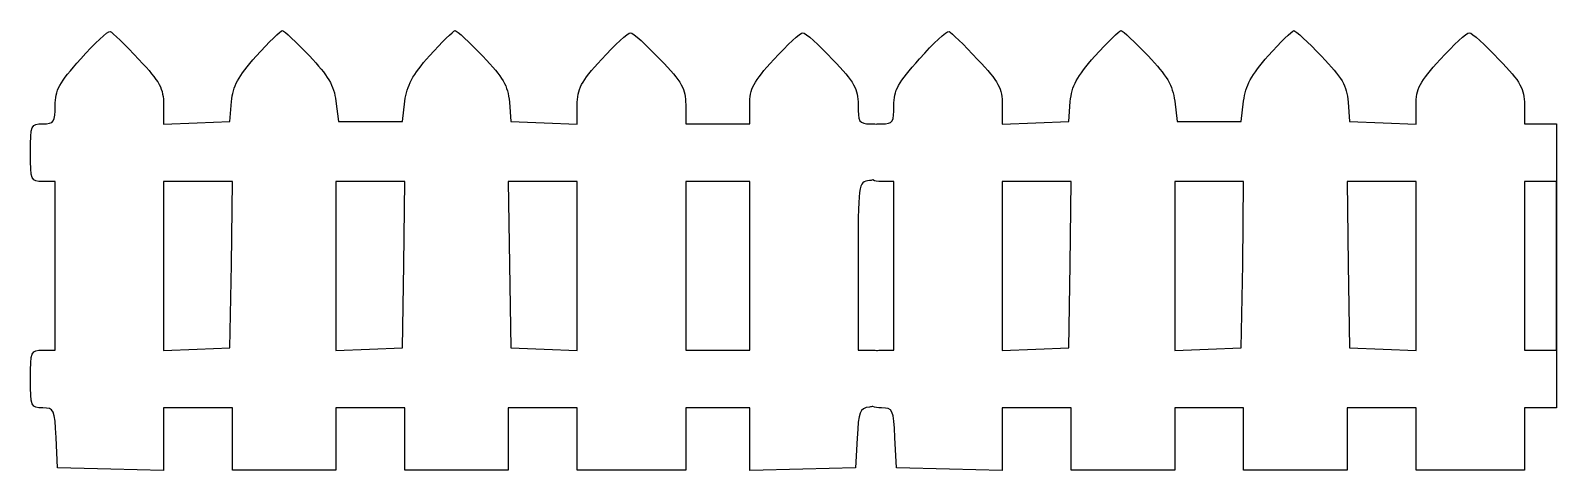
# Model space of a CAD drawing. Header units: centimetres. Extents: x -10.3 to 10.3, y -3 to 3.
import ezdxf

# ---------------------------------------------------------------- set-up
doc = ezdxf.new("R2010")
doc.units = ezdxf.units.CM
doc.header["$MEASUREMENT"] = 0
doc.layers.add('Camada 1', color=7, linetype='Continuous')

msp = doc.modelspace()

# ---------------------------------------------------------------- linework, layer by layer
at = {"layer": 'Camada 1'}
for points, knots in [([(-6.87915, 2.95946), (-6.89902, 2.95946), (-7.05841, 2.80394), (-7.23075, 2.6128), (-7.23075, 2.6128), (-7.47599, 2.33806), (-7.54267, 2.21272), (-7.56256, 2.00368), (-7.56256, 2.00368), (-7.56256, 2.00368), (-7.58238, 1.73428), (-7.58238, 1.73428), (-7.58238, 1.73428), (-7.58238, 1.73428), (-8.0261, 1.71644), (-8.0261, 1.71644), (-8.0261, 1.71644), (-8.0261, 1.71644), (-8.47676, 1.69861), (-8.47676, 1.69861), (-8.47676, 1.69861), (-8.47676, 1.69861), (-8.47676, 1.95613), (-8.47676, 1.95613), (-8.47676, 1.95613), (-8.47676, 2.18309), (-8.52354, 2.26657), (-8.80857, 2.57121), (-8.80857, 2.57121), (-8.99413, 2.7683), (-9.16632, 2.93562), (-9.19283, 2.94758), (-9.19283, 2.94758), (-9.22596, 2.95356), (-9.40439, 2.79216), (-9.59, 2.57716), (-9.59, 2.57716), (-9.88165, 2.25458), (-9.93467, 2.15922), (-9.93467, 1.95018), (-9.93467, 1.95018), (-9.93467, 1.72917), (-9.94861, 1.70454), (-10.10107, 1.70454), (-10.10107, 1.70454), (-10.26016, 1.70456), (-10.26648, 1.69261), (-10.26648, 1.31629), (-10.26648, 1.31629), (-10.26648, 0.93997), (-10.26016, 0.92804), (-10.10109, 0.92804), (-10.10109, 0.92804), (-10.10109, 0.92804), (-9.93469, 0.92804), (-9.93469, 0.92804), (-9.93469, 0.92804), (-9.93469, 0.92804), (-9.93469, -0.20602), (-9.93469, -0.20602), (-9.93469, -0.20602), (-9.93469, -0.20602), (-9.93469, -1.34106), (-9.93469, -1.34106), (-9.93469, -1.34106), (-9.93469, -1.34106), (-10.10109, -1.34105), (-10.10109, -1.34105), (-10.10109, -1.34105), (-10.26016, -1.34105), (-10.26648, -1.35301), (-10.26648, -1.72933), (-10.26648, -1.72933), (-10.26648, -2.09967), (-10.26016, -2.11758), (-10.10109, -2.11758), (-10.10109, -2.11758), (-9.94864, -2.11758), (-9.9417, -2.13549), (-9.92183, -2.51774), (-9.92183, -2.51774), (-9.92183, -2.51774), (-9.90201, -2.92382), (-9.90201, -2.92382), (-9.90201, -2.92382), (-9.90201, -2.92382), (-9.18592, -2.94165), (-9.18592, -2.94165), (-9.18592, -2.94165), (-9.18592, -2.94165), (-8.47676, -2.95948), (-8.47676, -2.95948), (-8.47676, -2.95948), (-8.47676, -2.95948), (-8.47676, -2.53559), (-8.47676, -2.53559), (-8.47676, -2.53559), (-8.47676, -2.53559), (-8.47676, -2.1176), (-8.47676, -2.1176), (-8.47676, -2.1176), (-8.47676, -2.1176), (-8.01324, -2.11761), (-8.01324, -2.11761), (-8.01324, -2.11761), (-8.01324, -2.11761), (-7.54871, -2.11761), (-7.54871, -2.11761), (-7.54871, -2.11761), (-7.54871, -2.11761), (-7.54871, -2.5356), (-7.54871, -2.5356), (-7.54871, -2.5356), (-7.54871, -2.5356), (-7.54871, -2.95356), (-7.54871, -2.95356), (-7.54871, -2.95356), (-7.54871, -2.95356), (-6.85341, -2.95356), (-6.85341, -2.95356), (-6.85341, -2.95356), (-6.85341, -2.95356), (-6.15713, -2.95356), (-6.15713, -2.95356), (-6.15713, -2.95356), (-6.15713, -2.95356), (-6.15713, -2.5356), (-6.15713, -2.5356), (-6.15713, -2.5356), (-6.15713, -2.5356), (-6.15713, -2.11761), (-6.15713, -2.11761), (-6.15713, -2.11761), (-6.15713, -2.11761), (-5.6926, -2.11761), (-5.6926, -2.11761), (-5.6926, -2.11761), (-5.6926, -2.11761), (-5.22905, -2.11761), (-5.22905, -2.11761), (-5.22905, -2.11761), (-5.22905, -2.11761), (-5.22905, -2.5356), (-5.22905, -2.5356), (-5.22905, -2.5356), (-5.22905, -2.5356), (-5.22905, -2.95356), (-5.22905, -2.95356), (-5.22905, -2.95356), (-5.22905, -2.95356), (-4.53278, -2.95356), (-4.53278, -2.95356), (-4.53278, -2.95356), (-4.53278, -2.95356), (-3.83748, -2.95356), (-3.83748, -2.95356), (-3.83748, -2.95356), (-3.83748, -2.95356), (-3.83748, -2.5356), (-3.83748, -2.5356), (-3.83748, -2.5356), (-3.83748, -2.5356), (-3.83748, -2.11761), (-3.83748, -2.11761), (-3.83748, -2.11761), (-3.83748, -2.11761), (-3.37295, -2.11761), (-3.37295, -2.11761), (-3.37295, -2.11761), (-3.37295, -2.11761), (-2.9094, -2.11761), (-2.9094, -2.11761), (-2.9094, -2.11761), (-2.9094, -2.11761), (-2.9094, -2.5356), (-2.9094, -2.5356), (-2.9094, -2.5356), (-2.9094, -2.5356), (-2.9094, -2.95356), (-2.9094, -2.95356), (-2.9094, -2.95356), (-2.9094, -2.95356), (-2.17944, -2.95356), (-2.17944, -2.95356), (-2.17944, -2.95356), (-2.17944, -2.95356), (-1.45046, -2.95356), (-1.45046, -2.95356), (-1.45046, -2.95356), (-1.45046, -2.95356), (-1.45046, -2.5356), (-1.45046, -2.5356), (-1.45046, -2.5356), (-1.45046, -2.5356), (-1.45046, -2.11761), (-1.45046, -2.11761), (-1.45046, -2.11761), (-1.45046, -2.11761), (-1.01961, -2.11761), (-1.01961, -2.11761), (-1.01961, -2.11761), (-1.01961, -2.11761), (-0.58874, -2.11761), (-0.58874, -2.11761), (-0.58874, -2.11761), (-0.58874, -2.11761), (-0.58874, -2.5356), (-0.58874, -2.5356), (-0.58874, -2.5356), (-0.58874, -2.5356), (-0.58874, -2.95949), (-0.58874, -2.95949), (-0.58874, -2.95949), (-0.58874, -2.95949), (0.12635, -2.94166), (0.12635, -2.94166), (0.12635, -2.94166), (0.12635, -2.94166), (0.83652, -2.92383), (0.83652, -2.92383), (0.83652, -2.92383), (0.83652, -2.92383), (0.85634, -2.5237), (0.85634, -2.5237), (0.85634, -2.5237), (0.87621, -2.1653), (0.88917, -2.12365), (1.02173, -2.10571), (1.02173, -2.10571), (1.0397, -2.1033), (1.05536, -2.10076), (1.06928, -2.09679), (1.06928, -2.09679), (1.09386, -2.11536), (1.13066, -2.11759), (1.18615, -2.11759), (1.18615, -2.11759), (1.3386, -2.11759), (1.34453, -2.1355), (1.36443, -2.51775), (1.36443, -2.51775), (1.36443, -2.51775), (1.38425, -2.92383), (1.38425, -2.92383), (1.38425, -2.92383), (1.38425, -2.92383), (2.10032, -2.94166), (2.10032, -2.94166), (2.10032, -2.94166), (2.10032, -2.94166), (2.80951, -2.95949), (2.80951, -2.95949), (2.80951, -2.95949), (2.80951, -2.95949), (2.80951, -2.5356), (2.80951, -2.5356), (2.80951, -2.5356), (2.80951, -2.5356), (2.80951, -2.11761), (2.80951, -2.11761), (2.80951, -2.11761), (2.80951, -2.11761), (3.27402, -2.11761), (3.27402, -2.11761), (3.27402, -2.11761), (3.27402, -2.11761), (3.73754, -2.11761), (3.73754, -2.11761), (3.73754, -2.11761), (3.73754, -2.11761), (3.73754, -2.5356), (3.73754, -2.5356), (3.73754, -2.5356), (3.73754, -2.5356), (3.73754, -2.95356), (3.73754, -2.95356), (3.73754, -2.95356), (3.73754, -2.95356), (4.43382, -2.95356), (4.43382, -2.95356), (4.43382, -2.95356), (4.43382, -2.95356), (5.12912, -2.95356), (5.12912, -2.95356), (5.12912, -2.95356), (5.12912, -2.95356), (5.12912, -2.5356), (5.12912, -2.5356), (5.12912, -2.5356), (5.12912, -2.5356), (5.12912, -2.11761), (5.12912, -2.11761), (5.12912, -2.11761), (5.12912, -2.11761), (5.59365, -2.11761), (5.59365, -2.11761), (5.59365, -2.11761), (5.59365, -2.11761), (6.05717, -2.11761), (6.05717, -2.11761), (6.05717, -2.11761), (6.05717, -2.11761), (6.05717, -2.5356), (6.05717, -2.5356), (6.05717, -2.5356), (6.05717, -2.5356), (6.05717, -2.95356), (6.05717, -2.95356), (6.05717, -2.95356), (6.05717, -2.95356), (6.75345, -2.95356), (6.75345, -2.95356), (6.75345, -2.95356), (6.75345, -2.95356), (7.44973, -2.95356), (7.44973, -2.95356), (7.44973, -2.95356), (7.44973, -2.95356), (7.44973, -2.5356), (7.44973, -2.5356), (7.44973, -2.5356), (7.44973, -2.5356), (7.44973, -2.11761), (7.44973, -2.11761), (7.44973, -2.11761), (7.44973, -2.11761), (7.91328, -2.11761), (7.91328, -2.11761), (7.91328, -2.11761), (7.91328, -2.11761), (8.37781, -2.11761), (8.37781, -2.11761), (8.37781, -2.11761), (8.37781, -2.11761), (8.37781, -2.5356), (8.37781, -2.5356), (8.37781, -2.5356), (8.37781, -2.5356), (8.37781, -2.95356), (8.37781, -2.95356), (8.37781, -2.95356), (8.37781, -2.95356), (9.10679, -2.95356), (9.10679, -2.95356), (9.10679, -2.95356), (9.10679, -2.95356), (9.83574, -2.95356), (9.83574, -2.95356), (9.83574, -2.95356), (9.83574, -2.95356), (9.83574, -2.5356), (9.83574, -2.5356), (9.83574, -2.5356), (9.83574, -2.5356), (9.83574, -2.11761), (9.83574, -2.11761), (9.83574, -2.11761), (9.83574, -2.11761), (10.26659, -2.11761), (10.26659, -2.11761), (10.26659, -2.11761), (10.26659, -2.11761), (10.26659, 1.70456), (10.26659, 1.70456), (10.26659, 1.70456), (10.26659, 1.70456), (9.83574, 1.70456), (9.83574, 1.70456), (9.83574, 1.70456), (9.83574, 1.70456), (9.83574, 1.96208), (9.83574, 1.96208), (9.83574, 1.96208), (9.83574, 2.17708), (9.78936, 2.26061), (9.49109, 2.5712), (9.49109, 2.5712), (9.30546, 2.76829), (9.12604, 2.92974), (9.09292, 2.92974), (9.09292, 2.92974), (9.05977, 2.92974), (8.88165, 2.76829), (8.70269, 2.5712), (8.70269, 2.5712), (8.4243, 2.26659), (8.37783, 2.17713), (8.37783, 1.95612), (8.37783, 1.95612), (8.37783, 1.95612), (8.37783, 1.6986), (8.37783, 1.6986), (8.37783, 1.6986), (8.37783, 1.6986), (7.93309, 1.71643), (7.93309, 1.71643), (7.93309, 1.71643), (7.93309, 1.71643), (7.48245, 1.73426), (7.48245, 1.73426), (7.48245, 1.73426), (7.48245, 1.73426), (7.46263, 1.99773), (7.46263, 1.99773), (7.46263, 1.99773), (7.44273, 2.21874), (7.38347, 2.3261), (7.10507, 2.61281), (7.10507, 2.61281), (6.92601, 2.80394), (6.75345, 2.95946), (6.73355, 2.95946), (6.73355, 2.95946), (6.70704, 2.95348), (6.55459, 2.80388), (6.3889, 2.61876), (6.3889, 2.61876), (6.15686, 2.36193), (6.0836, 2.21868), (6.05709, 2.00964), (6.05709, 2.00964), (6.05709, 2.00964), (6.02441, 1.73429), (6.02441, 1.73429), (6.02441, 1.73429), (6.02441, 1.73429), (5.5936, 1.73428), (5.5936, 1.73428), (5.5936, 1.73428), (5.5936, 1.73428), (5.16275, 1.73428), (5.16275, 1.73428), (5.16275, 1.73428), (5.16275, 1.73428), (5.12909, 2.00963), (5.12909, 2.00963), (5.12909, 2.00963), (5.10255, 2.22463), (5.02342, 2.34996), (4.77153, 2.61875), (4.77153, 2.61875), (4.59252, 2.80388), (4.43348, 2.95946), (4.40699, 2.95946), (4.40699, 2.95946), (4.38709, 2.95946), (4.22773, 2.80394), (4.05539, 2.6128), (4.05539, 2.6128), (3.81012, 2.33806), (3.74445, 2.21272), (3.72458, 2.00368), (3.72458, 2.00368), (3.72458, 2.00368), (3.70476, 1.73428), (3.70476, 1.73428), (3.70476, 1.73428), (3.70476, 1.73428), (3.26008, 1.71644), (3.26008, 1.71644), (3.26008, 1.71644), (3.26008, 1.71644), (2.80944, 1.69861), (2.80944, 1.69861), (2.80944, 1.69861), (2.80944, 1.69861), (2.80944, 1.95613), (2.80944, 1.95613), (2.80944, 1.95613), (2.80944, 2.18309), (2.76261, 2.26657), (2.47763, 2.57121), (2.47763, 2.57121), (2.292, 2.7683), (2.11986, 2.93562), (2.09335, 2.94758), (2.09335, 2.94758), (2.0602, 2.95356), (1.88176, 2.79216), (1.69618, 2.57716), (1.69618, 2.57716), (1.40453, 2.25461), (1.35151, 2.15925), (1.35151, 1.9502), (1.35151, 1.9502), (1.35151, 1.72919), (1.33855, 1.70456), (1.18609, 1.70456), (1.18609, 1.70456), (1.15675, 1.70456), (1.13172, 1.70461), (1.11179, 1.7016), (1.11179, 1.7016), (1.11147, 1.70163), (1.11113, 1.70157), (1.11081, 1.7016), (1.11081, 1.7016), (1.09025, 1.70425), (1.06512, 1.70456), (1.03453, 1.70456), (1.03453, 1.70456), (0.88208, 1.70456), (0.86914, 1.72914), (0.86914, 1.96208), (0.86914, 1.96208), (0.86914, 2.17708), (0.82273, 2.26061), (0.52447, 2.5712), (0.52447, 2.5712), (0.33884, 2.76829), (0.15942, 2.92974), (0.1263, 2.92974), (0.1263, 2.92974), (0.09315, 2.92974), (-0.08497, 2.76829), (-0.26393, 2.5712), (-0.26393, 2.5712), (-0.54232, 2.26659), (-0.58879, 2.17708), (-0.58879, 1.96208), (-0.58879, 1.96208), (-0.58879, 1.96208), (-0.58879, 1.70456), (-0.58879, 1.70456), (-0.58879, 1.70456), (-0.58879, 1.70456), (-1.01966, 1.70456), (-1.01966, 1.70456), (-1.01966, 1.70456), (-1.01966, 1.70456), (-1.45051, 1.70456), (-1.45051, 1.70456), (-1.45051, 1.70456), (-1.45051, 1.70456), (-1.45051, 1.96208), (-1.45051, 1.96208), (-1.45051, 1.96208), (-1.45051, 2.17708), (-1.49692, 2.26061), (-1.79518, 2.5712), (-1.79518, 2.5712), (-1.98076, 2.76829), (-2.16017, 2.92974), (-2.19333, 2.92974), (-2.19333, 2.92974), (-2.22646, 2.92974), (-2.40558, 2.76829), (-2.58457, 2.5712), (-2.58457, 2.5712), (-2.86294, 2.26659), (-2.90943, 2.17713), (-2.90943, 1.95612), (-2.90943, 1.95612), (-2.90943, 1.95612), (-2.90943, 1.6986), (-2.90943, 1.6986), (-2.90943, 1.6986), (-2.90943, 1.6986), (-3.35316, 1.71643), (-3.35316, 1.71643), (-3.35316, 1.71643), (-3.35316, 1.71643), (-3.80382, 1.73426), (-3.80382, 1.73426), (-3.80382, 1.73426), (-3.80382, 1.73426), (-3.82364, 1.99773), (-3.82364, 1.99773), (-3.82364, 1.99773), (-3.84351, 2.21874), (-3.90378, 2.3261), (-4.18218, 2.61281), (-4.18218, 2.61281), (-4.36114, 2.80394), (-4.53272, 2.95946), (-4.55259, 2.95946), (-4.55259, 2.95946), (-4.5791, 2.95348), (-4.73155, 2.80388), (-4.89726, 2.61876), (-4.89726, 2.61876), (-5.12925, 2.36193), (-5.20254, 2.21868), (-5.22905, 2.00964), (-5.22905, 2.00964), (-5.22905, 2.00964), (-5.26173, 1.73429), (-5.26173, 1.73429), (-5.26173, 1.73429), (-5.26173, 1.73429), (-5.69258, 1.73428), (-5.69258, 1.73428), (-5.69258, 1.73428), (-5.69258, 1.73428), (-6.12342, 1.73428), (-6.12342, 1.73428), (-6.12342, 1.73428), (-6.12342, 1.73428), (-6.1571, 2.00963), (-6.1571, 2.00963), (-6.1571, 2.00963), (-6.18361, 2.22463), (-6.26277, 2.34996), (-6.51466, 2.61875), (-6.51466, 2.61875), (-6.69363, 2.80388), (-6.85264, 2.95946), (-6.87915, 2.95946)], [0, 0, 0, 0, 0.00653595, 0.00653595, 0.00653595, 0.00653595, 0.0130719, 0.0130719, 0.0130719, 0.0130719, 0.01960784, 0.01960784, 0.01960784, 0.01960784, 0.02614379, 0.02614379, 0.02614379, 0.02614379, 0.03267974, 0.03267974, 0.03267974, 0.03267974, 0.03921569, 0.03921569, 0.03921569, 0.03921569, 0.04575163, 0.04575163, 0.04575163, 0.04575163, 0.05228758, 0.05228758, 0.05228758, 0.05228758, 0.05882353, 0.05882353, 0.05882353, 0.05882353, 0.06535948, 0.06535948, 0.06535948, 0.06535948, 0.07189542, 0.07189542, 0.07189542, 0.07189542, 0.07843137, 0.07843137, 0.07843137, 0.07843137, 0.08496732, 0.08496732, 0.08496732, 0.08496732, 0.09150327, 0.09150327, 0.09150327, 0.09150327, 0.09803922, 0.09803922, 0.09803922, 0.09803922, 0.10457516, 0.10457516, 0.10457516, 0.10457516, 0.11111111, 0.11111111, 0.11111111, 0.11111111, 0.11764706, 0.11764706, 0.11764706, 0.11764706, 0.12418301, 0.12418301, 0.12418301, 0.12418301, 0.13071895, 0.13071895, 0.13071895, 0.13071895, 0.1372549, 0.1372549, 0.1372549, 0.1372549, 0.14379085, 0.14379085, 0.14379085, 0.14379085, 0.1503268, 0.1503268, 0.1503268, 0.1503268, 0.15686275, 0.15686275, 0.15686275, 0.15686275, 0.16339869, 0.16339869, 0.16339869, 0.16339869, 0.16993464, 0.16993464, 0.16993464, 0.16993464, 0.17647059, 0.17647059, 0.17647059, 0.17647059, 0.18300654, 0.18300654, 0.18300654, 0.18300654, 0.18954248, 0.18954248, 0.18954248, 0.18954248, 0.19607843, 0.19607843, 0.19607843, 0.19607843, 0.20261438, 0.20261438, 0.20261438, 0.20261438, 0.20915033, 0.20915033, 0.20915033, 0.20915033, 0.21568627, 0.21568627, 0.21568627, 0.21568627, 0.22222222, 0.22222222, 0.22222222, 0.22222222, 0.22875817, 0.22875817, 0.22875817, 0.22875817, 0.23529412, 0.23529412, 0.23529412, 0.23529412, 0.24183007, 0.24183007, 0.24183007, 0.24183007, 0.24836601, 0.24836601, 0.24836601, 0.24836601, 0.25490196, 0.25490196, 0.25490196, 0.25490196, 0.26143791, 0.26143791, 0.26143791, 0.26143791, 0.26797386, 0.26797386, 0.26797386, 0.26797386, 0.2745098, 0.2745098, 0.2745098, 0.2745098, 0.28104575, 0.28104575, 0.28104575, 0.28104575, 0.2875817, 0.2875817, 0.2875817, 0.2875817, 0.29411765, 0.29411765, 0.29411765, 0.29411765, 0.30065359, 0.30065359, 0.30065359, 0.30065359, 0.30718954, 0.30718954, 0.30718954, 0.30718954, 0.31372549, 0.31372549, 0.31372549, 0.31372549, 0.32026144, 0.32026144, 0.32026144, 0.32026144, 0.32679739, 0.32679739, 0.32679739, 0.32679739, 0.33333333, 0.33333333, 0.33333333, 0.33333333, 0.33986928, 0.33986928, 0.33986928, 0.33986928, 0.34640523, 0.34640523, 0.34640523, 0.34640523, 0.35294118, 0.35294118, 0.35294118, 0.35294118, 0.35947712, 0.35947712, 0.35947712, 0.35947712, 0.36601307, 0.36601307, 0.36601307, 0.36601307, 0.37254902, 0.37254902, 0.37254902, 0.37254902, 0.37908497, 0.37908497, 0.37908497, 0.37908497, 0.38562092, 0.38562092, 0.38562092, 0.38562092, 0.39215686, 0.39215686, 0.39215686, 0.39215686, 0.39869281, 0.39869281, 0.39869281, 0.39869281, 0.40522876, 0.40522876, 0.40522876, 0.40522876, 0.41176471, 0.41176471, 0.41176471, 0.41176471, 0.41830065, 0.41830065, 0.41830065, 0.41830065, 0.4248366, 0.4248366, 0.4248366, 0.4248366, 0.43137255, 0.43137255, 0.43137255, 0.43137255, 0.4379085, 0.4379085, 0.4379085, 0.4379085, 0.44444444, 0.44444444, 0.44444444, 0.44444444, 0.45098039, 0.45098039, 0.45098039, 0.45098039, 0.45751634, 0.45751634, 0.45751634, 0.45751634, 0.46405229, 0.46405229, 0.46405229, 0.46405229, 0.47058824, 0.47058824, 0.47058824, 0.47058824, 0.47712418, 0.47712418, 0.47712418, 0.47712418, 0.48366013, 0.48366013, 0.48366013, 0.48366013, 0.49019608, 0.49019608, 0.49019608, 0.49019608, 0.49673203, 0.49673203, 0.49673203, 0.49673203, 0.50326797, 0.50326797, 0.50326797, 0.50326797, 0.50980392, 0.50980392, 0.50980392, 0.50980392, 0.51633987, 0.51633987, 0.51633987, 0.51633987, 0.52287582, 0.52287582, 0.52287582, 0.52287582, 0.52941176, 0.52941176, 0.52941176, 0.52941176, 0.53594771, 0.53594771, 0.53594771, 0.53594771, 0.54248366, 0.54248366, 0.54248366, 0.54248366, 0.54901961, 0.54901961, 0.54901961, 0.54901961, 0.55555556, 0.55555556, 0.55555556, 0.55555556, 0.5620915, 0.5620915, 0.5620915, 0.5620915, 0.56862745, 0.56862745, 0.56862745, 0.56862745, 0.5751634, 0.5751634, 0.5751634, 0.5751634, 0.58169935, 0.58169935, 0.58169935, 0.58169935, 0.58823529, 0.58823529, 0.58823529, 0.58823529, 0.59477124, 0.59477124, 0.59477124, 0.59477124, 0.60130719, 0.60130719, 0.60130719, 0.60130719, 0.60784314, 0.60784314, 0.60784314, 0.60784314, 0.61437908, 0.61437908, 0.61437908, 0.61437908, 0.62091503, 0.62091503, 0.62091503, 0.62091503, 0.62745098, 0.62745098, 0.62745098, 0.62745098, 0.63398693, 0.63398693, 0.63398693, 0.63398693, 0.64052288, 0.64052288, 0.64052288, 0.64052288, 0.64705882, 0.64705882, 0.64705882, 0.64705882, 0.65359477, 0.65359477, 0.65359477, 0.65359477, 0.66013072, 0.66013072, 0.66013072, 0.66013072, 0.66666667, 0.66666667, 0.66666667, 0.66666667, 0.67320261, 0.67320261, 0.67320261, 0.67320261, 0.67973856, 0.67973856, 0.67973856, 0.67973856, 0.68627451, 0.68627451, 0.68627451, 0.68627451, 0.69281046, 0.69281046, 0.69281046, 0.69281046, 0.69934641, 0.69934641, 0.69934641, 0.69934641, 0.70588235, 0.70588235, 0.70588235, 0.70588235, 0.7124183, 0.7124183, 0.7124183, 0.7124183, 0.71895425, 0.71895425, 0.71895425, 0.71895425, 0.7254902, 0.7254902, 0.7254902, 0.7254902, 0.73202614, 0.73202614, 0.73202614, 0.73202614, 0.73856209, 0.73856209, 0.73856209, 0.73856209, 0.74509804, 0.74509804, 0.74509804, 0.74509804, 0.75163399, 0.75163399, 0.75163399, 0.75163399, 0.75816993, 0.75816993, 0.75816993, 0.75816993, 0.76470588, 0.76470588, 0.76470588, 0.76470588, 0.77124183, 0.77124183, 0.77124183, 0.77124183, 0.77777778, 0.77777778, 0.77777778, 0.77777778, 0.78431373, 0.78431373, 0.78431373, 0.78431373, 0.79084967, 0.79084967, 0.79084967, 0.79084967, 0.79738562, 0.79738562, 0.79738562, 0.79738562, 0.80392157, 0.80392157, 0.80392157, 0.80392157, 0.81045752, 0.81045752, 0.81045752, 0.81045752, 0.81699346, 0.81699346, 0.81699346, 0.81699346, 0.82352941, 0.82352941, 0.82352941, 0.82352941, 0.83006536, 0.83006536, 0.83006536, 0.83006536, 0.83660131, 0.83660131, 0.83660131, 0.83660131, 0.84313725, 0.84313725, 0.84313725, 0.84313725, 0.8496732, 0.8496732, 0.8496732, 0.8496732, 0.85620915, 0.85620915, 0.85620915, 0.85620915, 0.8627451, 0.8627451, 0.8627451, 0.8627451, 0.86928105, 0.86928105, 0.86928105, 0.86928105, 0.87581699, 0.87581699, 0.87581699, 0.87581699, 0.88235294, 0.88235294, 0.88235294, 0.88235294, 0.88888889, 0.88888889, 0.88888889, 0.88888889, 0.89542484, 0.89542484, 0.89542484, 0.89542484, 0.90196078, 0.90196078, 0.90196078, 0.90196078, 0.90849673, 0.90849673, 0.90849673, 0.90849673, 0.91503268, 0.91503268, 0.91503268, 0.91503268, 0.92156863, 0.92156863, 0.92156863, 0.92156863, 0.92810458, 0.92810458, 0.92810458, 0.92810458, 0.93464052, 0.93464052, 0.93464052, 0.93464052, 0.94117647, 0.94117647, 0.94117647, 0.94117647, 0.94771242, 0.94771242, 0.94771242, 0.94771242, 0.95424837, 0.95424837, 0.95424837, 0.95424837, 0.96078431, 0.96078431, 0.96078431, 0.96078431, 0.96732026, 0.96732026, 0.96732026, 0.96732026, 0.97385621, 0.97385621, 0.97385621, 0.97385621, 0.98039216, 0.98039216, 0.98039216, 0.98039216, 0.9869281, 0.9869281, 0.9869281, 0.9869281, 1, 1, 1, 1]), ([(-8.47673, 0.92804), (-8.47673, 0.92804), (-8.01321, 0.92804), (-8.01321, 0.92804), (-8.01321, 0.92804), (-8.01321, 0.92804), (-7.54868, 0.92804), (-7.54868, 0.92804), (-7.54868, 0.92804), (-7.54868, 0.92804), (-7.56254, -0.18818), (-7.56254, -0.18818), (-7.56254, -0.18818), (-7.56254, -0.18818), (-7.58236, -1.31134), (-7.58236, -1.31134), (-7.58236, -1.31134), (-7.58236, -1.31134), (-8.02609, -1.32917), (-8.02609, -1.32917), (-8.02609, -1.32917), (-8.02609, -1.32917), (-8.47675, -1.347), (-8.47675, -1.347), (-8.47675, -1.347), (-8.47675, -1.347), (-8.47676, -0.20602), (-8.47676, -0.20602), (-8.47676, -0.20602), (-8.47676, -0.20602), (-8.47676, 0.92804), (-8.47676, 0.92804), (-8.47676, 0.92804), (-8.47676, 0.92804), (-8.47673, 0.92804), (-8.47673, 0.92804)], [0, 0, 0, 0, 0.1, 0.1, 0.1, 0.1, 0.2, 0.2, 0.2, 0.2, 0.3, 0.3, 0.3, 0.3, 0.4, 0.4, 0.4, 0.4, 0.5, 0.5, 0.5, 0.5, 0.6, 0.6, 0.6, 0.6, 0.7, 0.7, 0.7, 0.7, 0.8, 0.8, 0.8, 0.8, 1, 1, 1, 1]), ([(-6.15713, 0.92804), (-6.15713, 0.92804), (-5.6926, 0.92804), (-5.6926, 0.92804), (-5.6926, 0.92804), (-5.6926, 0.92804), (-5.22905, 0.92804), (-5.22905, 0.92804), (-5.22905, 0.92804), (-5.22905, 0.92804), (-5.24194, -0.18818), (-5.24194, -0.18818), (-5.24194, -0.18818), (-5.24194, -0.18818), (-5.26176, -1.31134), (-5.26176, -1.31134), (-5.26176, -1.31134), (-5.26176, -1.31134), (-5.70647, -1.32917), (-5.70647, -1.32917), (-5.70647, -1.32917), (-5.70647, -1.32917), (-6.15713, -1.347), (-6.15713, -1.347), (-6.15713, -1.347), (-6.15713, -1.347), (-6.15713, -0.20602), (-6.15713, -0.20602), (-6.15713, -0.20602), (-6.15713, -0.20602), (-6.15713, 0.92804), (-6.15713, 0.92804)], [0, 0, 0, 0, 0.11111111, 0.11111111, 0.11111111, 0.11111111, 0.22222222, 0.22222222, 0.22222222, 0.22222222, 0.33333333, 0.33333333, 0.33333333, 0.33333333, 0.44444444, 0.44444444, 0.44444444, 0.44444444, 0.55555556, 0.55555556, 0.55555556, 0.55555556, 0.66666667, 0.66666667, 0.66666667, 0.66666667, 0.77777778, 0.77777778, 0.77777778, 0.77777778, 1, 1, 1, 1]), ([(-3.8375, 0.92804), (-3.8375, 0.92804), (-3.37297, 0.92804), (-3.37297, 0.92804), (-3.37297, 0.92804), (-3.37297, 0.92804), (-2.90942, 0.92804), (-2.90942, 0.92804), (-2.90942, 0.92804), (-2.90942, 0.92804), (-2.90942, -0.20602), (-2.90942, -0.20602), (-2.90942, -0.20602), (-2.90942, -0.20602), (-2.90942, -1.34701), (-2.90942, -1.34701), (-2.90942, -1.34701), (-2.90942, -1.34701), (-3.35315, -1.32918), (-3.35315, -1.32918), (-3.35315, -1.32918), (-3.35315, -1.32918), (-3.80381, -1.31135), (-3.80381, -1.31135), (-3.80381, -1.31135), (-3.80381, -1.31135), (-3.82363, -0.18819), (-3.82363, -0.18819), (-3.82363, -0.18819), (-3.82363, -0.18819), (-3.8375, 0.92804), (-3.8375, 0.92804)], [0, 0, 0, 0, 0.11111111, 0.11111111, 0.11111111, 0.11111111, 0.22222222, 0.22222222, 0.22222222, 0.22222222, 0.33333333, 0.33333333, 0.33333333, 0.33333333, 0.44444444, 0.44444444, 0.44444444, 0.44444444, 0.55555556, 0.55555556, 0.55555556, 0.55555556, 0.66666667, 0.66666667, 0.66666667, 0.66666667, 0.77777778, 0.77777778, 0.77777778, 0.77777778, 1, 1, 1, 1]), ([(-1.45051, 0.92804), (-1.45051, 0.92804), (-1.01966, 0.92804), (-1.01966, 0.92804), (-1.01966, 0.92804), (-1.01966, 0.92804), (-0.58879, 0.92804), (-0.58879, 0.92804), (-0.58879, 0.92804), (-0.58879, 0.92804), (-0.58879, -0.20602), (-0.58879, -0.20602), (-0.58879, -0.20602), (-0.58879, -0.20602), (-0.58879, -1.34106), (-0.58879, -1.34106), (-0.58879, -1.34106), (-0.58879, -1.34106), (-1.01966, -1.34105), (-1.01966, -1.34105), (-1.01966, -1.34105), (-1.01966, -1.34105), (-1.45051, -1.34105), (-1.45051, -1.34105), (-1.45051, -1.34105), (-1.45051, -1.34105), (-1.45051, -0.20602), (-1.45051, -0.20602), (-1.45051, -0.20602), (-1.45051, -0.20602), (-1.45051, 0.92804), (-1.45051, 0.92804)], [0, 0, 0, 0, 0.11111111, 0.11111111, 0.11111111, 0.11111111, 0.22222222, 0.22222222, 0.22222222, 0.22222222, 0.33333333, 0.33333333, 0.33333333, 0.33333333, 0.44444444, 0.44444444, 0.44444444, 0.44444444, 0.55555556, 0.55555556, 0.55555556, 0.55555556, 0.66666667, 0.66666667, 0.66666667, 0.66666667, 0.77777778, 0.77777778, 0.77777778, 0.77777778, 1, 1, 1, 1]), ([(1.06623, 0.94884), (1.06657, 0.94892), (1.06687, 0.94876), (1.06721, 0.94884), (1.06721, 0.94884), (1.09182, 0.92987), (1.12941, 0.92804), (1.18606, 0.92804), (1.18606, 0.92804), (1.18606, 0.92804), (1.35148, 0.92804), (1.35148, 0.92804), (1.35148, 0.92804), (1.35148, 0.92804), (1.35148, -0.20602), (1.35148, -0.20602), (1.35148, -0.20602), (1.35148, -0.20602), (1.35148, -1.34106), (1.35148, -1.34106), (1.35148, -1.34106), (1.35148, -1.34106), (1.18606, -1.34105), (1.18606, -1.34105), (1.18606, -1.34105), (1.15799, -1.34105), (1.13412, -1.34237), (1.11475, -1.34502), (1.11475, -1.34502), (1.09342, -1.34187), (1.06718, -1.34105), (1.03453, -1.34105), (1.03453, -1.34105), (1.03453, -1.34105), (0.86914, -1.34105), (0.86914, -1.34105), (0.86914, -1.34105), (0.86914, -1.34105), (0.86914, -0.21194), (0.86914, -0.21194), (0.86914, -0.21194), (0.86914, 0.91696), (0.86919, 0.92201), (1.02167, 0.93995), (1.02167, 0.93995), (1.03821, 0.94217), (1.05313, 0.94548), (1.06623, 0.94884)], [0, 0, 0, 0, 0.07692308, 0.07692308, 0.07692308, 0.07692308, 0.15384615, 0.15384615, 0.15384615, 0.15384615, 0.23076923, 0.23076923, 0.23076923, 0.23076923, 0.30769231, 0.30769231, 0.30769231, 0.30769231, 0.38461538, 0.38461538, 0.38461538, 0.38461538, 0.46153846, 0.46153846, 0.46153846, 0.46153846, 0.53846154, 0.53846154, 0.53846154, 0.53846154, 0.61538462, 0.61538462, 0.61538462, 0.61538462, 0.69230769, 0.69230769, 0.69230769, 0.69230769, 0.76923077, 0.76923077, 0.76923077, 0.76923077, 0.84615385, 0.84615385, 0.84615385, 0.84615385, 1, 1, 1, 1]), ([(2.80944, 0.92804), (2.80944, 0.92804), (3.27397, 0.92804), (3.27397, 0.92804), (3.27397, 0.92804), (3.27397, 0.92804), (3.73749, 0.92804), (3.73749, 0.92804), (3.73749, 0.92804), (3.73749, 0.92804), (3.72463, -0.18818), (3.72463, -0.18818), (3.72463, -0.18818), (3.72463, -0.18818), (3.70481, -1.31134), (3.70481, -1.31134), (3.70481, -1.31134), (3.70481, -1.31134), (3.2601, -1.32917), (3.2601, -1.32917), (3.2601, -1.32917), (3.2601, -1.32917), (2.80946, -1.347), (2.80946, -1.347), (2.80946, -1.347), (2.80946, -1.347), (2.80946, -0.20602), (2.80946, -0.20602), (2.80946, -0.20602), (2.80946, -0.20602), (2.80946, 0.92804), (2.80946, 0.92804), (2.80946, 0.92804), (2.80946, 0.92804), (2.80944, 0.92804), (2.80944, 0.92804)], [0, 0, 0, 0, 0.1, 0.1, 0.1, 0.1, 0.2, 0.2, 0.2, 0.2, 0.3, 0.3, 0.3, 0.3, 0.4, 0.4, 0.4, 0.4, 0.5, 0.5, 0.5, 0.5, 0.6, 0.6, 0.6, 0.6, 0.7, 0.7, 0.7, 0.7, 0.8, 0.8, 0.8, 0.8, 1, 1, 1, 1]), ([(5.12904, 0.92804), (5.12904, 0.92804), (5.59357, 0.92804), (5.59357, 0.92804), (5.59357, 0.92804), (5.59357, 0.92804), (6.05709, 0.92804), (6.05709, 0.92804), (6.05709, 0.92804), (6.05709, 0.92804), (6.04423, -0.18818), (6.04423, -0.18818), (6.04423, -0.18818), (6.04423, -0.18818), (6.02441, -1.31134), (6.02441, -1.31134), (6.02441, -1.31134), (6.02441, -1.31134), (5.5797, -1.32917), (5.5797, -1.32917), (5.5797, -1.32917), (5.5797, -1.32917), (5.12906, -1.347), (5.12906, -1.347), (5.12906, -1.347), (5.12906, -1.347), (5.12907, -0.20602), (5.12907, -0.20602), (5.12907, -0.20602), (5.12907, -0.20602), (5.12907, 0.92804), (5.12907, 0.92804), (5.12907, 0.92804), (5.12907, 0.92804), (5.12904, 0.92804), (5.12904, 0.92804)], [0, 0, 0, 0, 0.1, 0.1, 0.1, 0.1, 0.2, 0.2, 0.2, 0.2, 0.3, 0.3, 0.3, 0.3, 0.4, 0.4, 0.4, 0.4, 0.5, 0.5, 0.5, 0.5, 0.6, 0.6, 0.6, 0.6, 0.7, 0.7, 0.7, 0.7, 0.8, 0.8, 0.8, 0.8, 1, 1, 1, 1]), ([(7.44965, 0.92804), (7.44965, 0.92804), (7.9132, 0.92804), (7.9132, 0.92804), (7.9132, 0.92804), (7.9132, 0.92804), (8.37773, 0.92804), (8.37773, 0.92804), (8.37773, 0.92804), (8.37773, 0.92804), (8.37773, -0.20602), (8.37773, -0.20602), (8.37773, -0.20602), (8.37773, -0.20602), (8.37773, -1.34701), (8.37773, -1.34701), (8.37773, -1.34701), (8.37773, -1.34701), (7.93299, -1.32918), (7.93299, -1.32918), (7.93299, -1.32918), (7.93299, -1.32918), (7.48235, -1.31135), (7.48235, -1.31135), (7.48235, -1.31135), (7.48235, -1.31135), (7.46253, -0.18819), (7.46253, -0.18819), (7.46253, -0.18819), (7.46253, -0.18819), (7.44965, 0.92804), (7.44965, 0.92804)], [0, 0, 0, 0, 0.11111111, 0.11111111, 0.11111111, 0.11111111, 0.22222222, 0.22222222, 0.22222222, 0.22222222, 0.33333333, 0.33333333, 0.33333333, 0.33333333, 0.44444444, 0.44444444, 0.44444444, 0.44444444, 0.55555556, 0.55555556, 0.55555556, 0.55555556, 0.66666667, 0.66666667, 0.66666667, 0.66666667, 0.77777778, 0.77777778, 0.77777778, 0.77777778, 1, 1, 1, 1]), ([(10.26648, -1.34105), (10.26648, -1.34105), (9.83563, -1.34105), (9.83563, -1.34105), (9.83563, -1.34105), (9.83563, -1.34105), (9.83563, -0.20602), (9.83563, -0.20602), (9.83563, -0.20602), (9.83563, -0.20602), (9.83563, 0.92804), (9.83563, 0.92804), (9.83563, 0.92804), (9.83563, 0.92804), (10.26648, 0.92804), (10.26648, 0.92804), (10.26648, 0.92804), (10.26648, 0.92804), (10.26648, -1.34105), (10.26648, -1.34105)], [0, 0, 0, 0, 0.16666667, 0.16666667, 0.16666667, 0.16666667, 0.33333333, 0.33333333, 0.33333333, 0.33333333, 0.5, 0.5, 0.5, 0.5, 0.66666667, 0.66666667, 0.66666667, 0.66666667, 1, 1, 1, 1]), ([(10.26648, -1.34105), (10.26648, -1.34105), (10.26648, -1.34105), (10.26648, -1.34105), (10.26648, -1.34105), (10.26648, -1.34105), (10.26648, -1.34105), (10.26648, -1.34105)], [0, 0, 0, 0, 0.33333333, 0.33333333, 0.33333333, 0.33333333, 1, 1, 1, 1])]:
    msp.add_open_spline(points, degree=3, knots=knots, dxfattribs=at)

doc.saveas('drawing.dxf')
